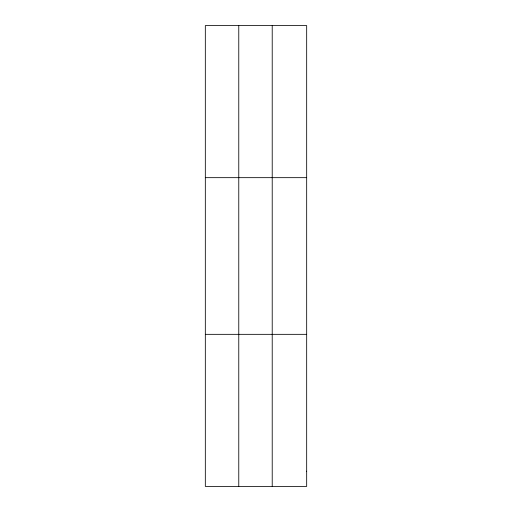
<?xml version="1.0" encoding="UTF-8"?>
<svg xmlns="http://www.w3.org/2000/svg" width="512" height="512" viewBox="0 0 512 512"><rect width="100%" height="100%" fill="white"/><g stroke="black" fill="none" stroke-linecap="round" stroke-linejoin="round"><path stroke-width="0.77" d="M238.771 25.6L238.771 486.4M272.218 25.6L272.218 486.4M205.325 177.664L306.675 177.664M205.325 334.336L306.675 334.336M306.675 471.194L306.675 486.4L205.325 486.4L205.325 25.6L306.675 25.6L306.675 471.194"/></g></svg>
